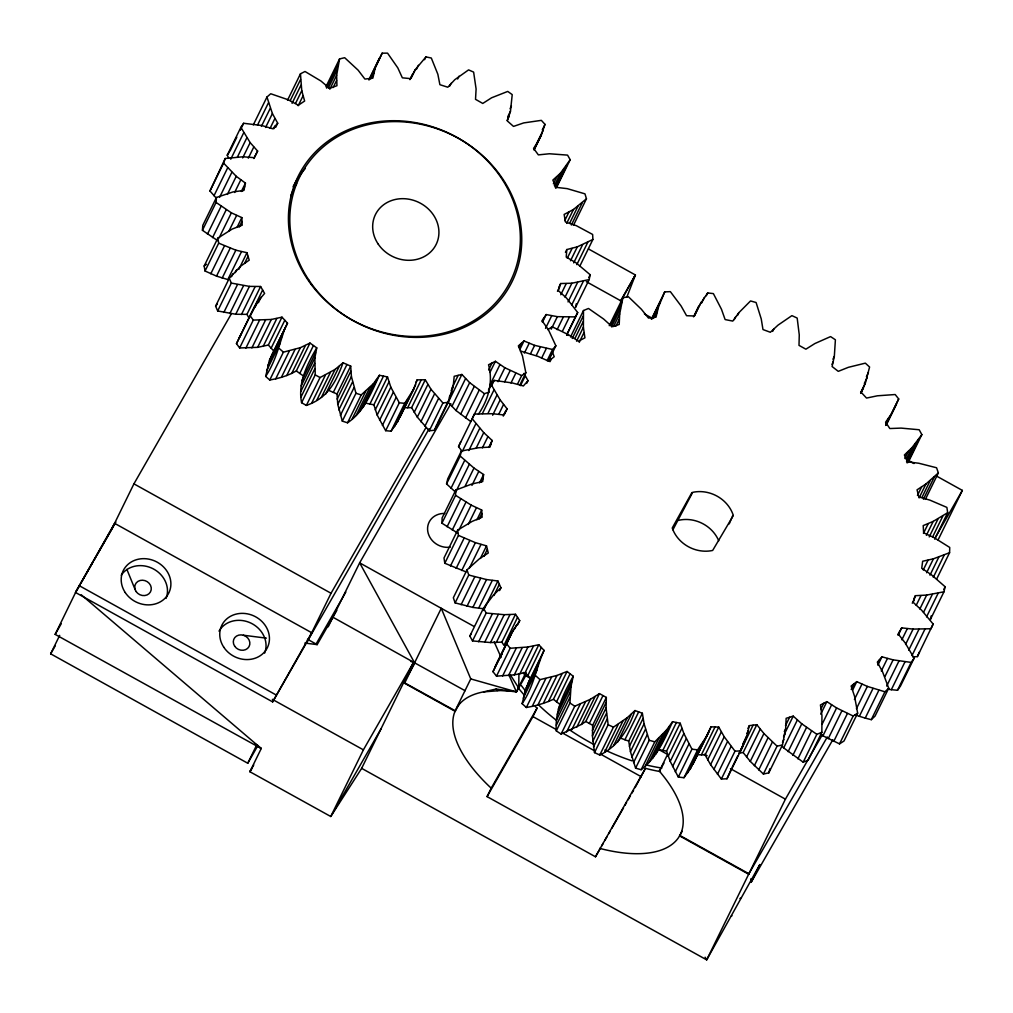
<?xml version="1.0" encoding="UTF-8"?>
<svg xmlns="http://www.w3.org/2000/svg" width="1013" height="1013" viewBox="0 0 1013 1013"><rect width="100%" height="100%" fill="white"/><g stroke="black" fill="none" stroke-linecap="round" stroke-linejoin="round"><path stroke-width="1.5" d="M547.704 329.643L552.161 326.781L568.736 334.847L578.461 341.178L584.919 337.823L583.399 327.237L583.488 310.522L588.49 308.471L603.571 318.981L612.118 326.68L619.209 324.489L619.677 313.992L622.894 297.809L628.288 296.644L641.406 309.269L648.523 318.107L656.031 317.132L658.463 307.04L664.718 291.896L670.34 291.63L681.103 305.989L686.573 315.714L694.272 315.98L698.603 306.61L707.694 292.947L713.38 293.605L721.471 309.269L725.118 319.564L732.766 321.083L738.857 312.7L750.532 300.95L756.091 302.507L761.257 318.981L762.979 329.554L770.349 332.264L778.022 325.135L791.9 315.638L797.18 318.057L799.257 334.847L799.004 345.37L805.879 349.194L814.895 343.534L830.571 336.595L835.396 339.786L834.332 356.386L832.104 366.529L838.27 371.353L848.35 367.326L865.343 363.148L869.585 367.035L865.406 382.939L861.265 392.398L866.533 398.071L877.385 395.804L895.188 394.526L898.696 398.97L891.529 413.697L885.615 422.193L889.832 428.537L901.114 428.106L919.171 429.753L921.855 434.615L908.192 462.485M921.855 434.615L911.915 447.721L904.406 455.002L907.433 461.827L918.816 463.245L936.582 467.765L938.342 472.919L925.945 483.999L917.056 489.823L918.816 496.927L929.934 500.143L946.876 507.399L947.687 512.679L933.188 521.404L923.21 525.595L923.628 532.762L934.163 537.688L949.751 547.463L949.574 552.705L933.429 558.809L922.653 561.253L921.729 568.255L931.352 574.738L945.129 586.742L943.964 591.795L926.667 595.074L915.41 595.695L913.182 602.33L921.589 610.168L933.138 624.033L931.023 628.731L913.093 629.098L901.709 627.883L898.227 633.948L905.179 642.9L914.131 658.197L911.143 662.413L893.124 659.856L881.956 656.829L877.334 662.147L882.614 671.948L888.718 688.207L884.931 691.803L867.369 686.409L856.757 681.66L851.135 686.054L854.592 696.412L857.644 713.152L853.174 716.026L836.599 707.948L826.874 701.629L820.429 704.972L821.936 715.558L821.86 732.272L816.845 734.324L801.777 723.814L793.217 716.115L786.139 718.306L785.67 728.803L782.454 744.986L777.06 746.163L763.929 733.539L756.812 724.688L749.303 725.663L746.872 735.755L740.617 750.899L734.995 751.165L724.232 736.806L718.761 727.081L711.063 726.815L706.732 736.185L697.64 749.848L691.955 749.189L683.876 733.539L680.217 723.231L672.569 721.725C664.68 739.211 656.728 757.597 641.153 769.715L635.594 768.158L649.244 740.288L644.091 723.814L642.369 713.241L634.986 710.544C628.529 729.221 618.057 746.353 599.785 755.027L594.504 752.608L608.155 724.738L606.078 707.948L606.344 697.425L599.455 693.614L585.805 721.471L581.462 724.409L561.113 734.07L556.289 730.88C554.807 711.05 563.659 693.044 573.244 676.266L567.065 671.454L556.985 675.468L539.992 679.647L526.342 707.517L522.1 703.642L526.291 687.726L530.419 678.267L525.152 672.594L514.3 674.861L496.509 676.14L492.989 671.695L511.198 633.771L519.72 620.602L515.503 614.271L504.221 614.688L486.177 613.055L483.492 608.18L493.42 595.074L500.941 587.806L497.902 580.981L486.531 579.563L468.766 575.042L466.993 569.888L479.39 558.809L488.279 552.984L486.519 545.88L475.401 542.664L458.458 535.396L457.661 530.116L472.147 521.404L482.137 517.2L481.707 510.033L471.172 505.107L455.584 495.332L455.761 490.089L471.906 483.999L482.695 481.542L483.606 474.54L473.983 468.057L460.206 456.065L461.371 451.013L478.668 447.721L489.925 447.1L492.153 440.465L483.745 432.627L472.21 418.774L474.312 414.064L492.255 413.697L503.638 414.925L507.108 408.847L500.156 399.894L491.204 384.598L494.192 380.394L512.223 382.939L523.379 385.966L528.001 380.66L523.974 373.366M556.289 730.88L569.939 703.009L571.015 686.409L573.244 676.266M518.745 687.169L518.922 673.658M287.502 100.274L300.468 73.797L305.014 71.492L320.931 81.002L329.605 88.384L336.936 85.712L336.645 75.279L339.57 58.919L344.661 57.703L358.133 70.176L364.908 79.077L372.86 78.115L375.177 68.124L382.154 53.183L387.536 53.132L397.818 67.896L402.351 77.824L410.506 78.621L415.292 69.618L425.954 56.905L431.31 58.02L437.857 74.278L439.895 84.699L447.809 87.219L454.812 79.685L468.576 69.884L473.628 72.1L476.097 88.979L475.528 99.337L482.77 103.44L491.609 97.78L507.741 91.423L512.223 94.614L510.476 111.215L507.323 120.94L513.502 126.41L523.708 122.915L541.347 120.357L544.994 124.358L541.398 134.944L533.788 149.835M457.521 532.977L441.934 523.202L442.111 517.96L455.761 490.089M470.804 421.585L456.015 410.531L448.24 402.326L442.922 402.971L430.968 389.258L425.27 379.774L417.166 379.862L413.583 389.423L404.706 403.339L399.312 402.807L390.828 387.194L387.523 376.95L379.432 375.279C371.302 392.512 364.136 411.759 347.548 422.801L342.318 421.129L355.968 393.259L351.422 376.57L350.688 366.111L343.052 362.781C335.531 383.243 327.098 398.312 306.369 405.428L301.583 402.705C297.67 382.876 307.091 364.553 316.74 347.864L309.978 343.052L300.392 347.662L283.399 352.157L269.749 380.014L265.659 376.405L269.483 360.273L287.515 323.198L281.994 317.158L271.307 319.475L253.288 320.083L250.122 315.765L257.948 301.254L264.596 293.428L260.607 286.489L249.401 286.388L231.331 283.083L229.255 278.296L240.651 266.166L249.211 260.151L246.969 252.706L235.852 250.186L218.694 243.158L217.82 238.144L232.18 229.065L242.196 225.19L241.828 217.605L231.382 212.831L216.073 202.435L216.453 197.472L232.99 191.938L243.918 190.406L245.437 183.112L236.244 176.313L223.607 163.118L225.215 158.497L243.044 156.774L254.288 157.673L257.619 151.076L250.173 142.618L240.879 127.347L243.639 123.282L261.797 125.498L272.763 128.778L277.714 123.206L272.408 113.557L266.963 97.02L270.724 93.753L288.236 99.781L298.316 105.251L304.634 101.021L301.76 90.701L300.468 73.797M301.583 402.705L315.233 374.848L314.866 357.982L316.74 347.864M594.504 752.608L592.428 735.818L592.681 725.295L606.344 697.425M536.523 144.264L533.572 148.354L538.359 154.888L549.388 153.761L567.559 155.116L570.192 159.712L560.518 173.122L552.857 180.086L555.998 187.329L567.229 188.646L584.97 193.85L586.451 198.789L573.485 209.463L564.14 214.439L565.444 222.012L576.308 225.671L592.643 234.459L592.896 239.473L577.347 246.83L566.799 249.553L566.229 257.036L576.106 262.874L590.174 274.738L589.173 279.563L575.523 307.433L576.27 303.811M217.732 240.689L202.423 230.306L202.803 225.342L216.453 197.472M478.402 414.241C488.38 399.679 493.356 382.04 488.545 364.756L495.42 361.286L504.854 367.757L521.682 375.57L525.861 372.771L522.48 355.943L518.365 345.889L524.025 340.95L534.623 345.357L552.579 349.498L555.858 345.813L548.451 329.807L542.031 320.69L546.197 314.562L557.365 316.664L575.485 316.917L577.689 312.536L566.647 298.215L558.277 290.528L560.708 283.539L571.876 283.222L589.173 279.563M448.189 402.326L453.178 386.573L454.204 376.292L461.89 374.455L469.665 382.661L484.467 393.715L489.317 391.955M265.659 376.405C275.701 361.324 279.385 344.293 285.134 327.617M522.1 703.642C533.509 687.371 536.067 667.985 544.07 650.397L538.802 644.737L527.95 646.99L510.159 648.269L506.639 643.837L511.198 633.771M469.298 464.347L455.647 492.217L446.556 483.923L447.721 478.87L461.371 451.013M931.188 615.866L930.314 619.652L943.964 591.795M753.064 725.207L739.528 753.064L743.162 752.558L750.278 761.396L763.397 774.033L768.804 772.856L769.842 768.778M403.136 408.923L397.413 422.003L391.056 431.209L385.662 430.677L377.178 415.051L373.873 404.807L387.523 376.95M216.111 197.94L209.957 190.988L225.215 158.497M626.857 297.088L635.392 274.979L588.502 248.957M425.27 379.774L411.62 407.644L417.318 417.128L429.271 430.829L434.539 430.196L436.628 424.928M459.623 703.073L454.318 713.127A128.55 58.855 29.8 0 0 489.482 786.569L491.216 788.152L487.076 796.611L595.479 856.783L600.152 848.653M731.462 768.677L726.967 778.769L721.345 779.035L710.582 764.676L705.111 754.951L718.761 727.081M711.063 726.815L690.385 768.677L683.99 777.718L678.305 777.06L670.226 761.409L666.567 751.102L680.217 723.231M475.907 423.649L462.257 451.519L458.547 446.632L460.662 441.934M912.814 656.905L917.373 656.601L919.487 651.891M281.994 317.158L268.344 345.028L257.657 347.345L239.638 347.953L236.472 343.635L262.62 290.06M473.97 626.389L441.263 608.307L404.58 683.256L454.951 711.202L470.754 678.913L441.263 608.307L359.653 562.848L450.874 403.655M682.142 831.344L679.584 835.877L748.67 874.219L785.417 799.168L822.379 734.678M517.529 617.36L503.993 645.408L501.853 642.128L515.503 614.271M527.836 675.532L541.335 647.497M559.581 704.136L556.568 701.806L570.053 673.81M244.614 263.355L248.02 256.34M493.926 595.53L499.346 584.298M365.782 403.136L369.922 404.048L383.471 376.152M403.516 407.72L407.669 407.733L421.218 379.862M658.919 749.582L662.844 750.392L676.393 722.51M273.839 128.74L275.194 125.954M410.594 661.4L413.595 662.261L361.654 768.348L330.757 816.503L249.894 771.741L261.253 748.518L55.158 634.379L76.456 590.706L110.987 530.445M488.621 370.011L492.001 363.059M481.074 482.137L483.125 477.933M479.149 519.112L481.884 513.515M483.935 556.327L487.342 549.337M228.647 157.914L227.229 155.217L240.879 127.347M209.957 190.988L223.607 163.118M229.989 151.152L236.814 137.224M240.22 130.246L243.639 123.282M230.749 159.206L243.728 132.741M213.996 195.737L227.646 167.879M237.27 157.344L246.817 137.831M253.313 124.89L266.963 97.02M202.423 230.306L216.073 202.435M219.58 197.358L231.876 172.273M257.53 125.068L268.458 102.769M242.664 157.939L250.173 142.618M207.462 234.155L221.113 206.285M227.368 194.433L236.244 176.313M261.392 126.397L270.268 108.29M248.299 158.193L253.769 147.05M265.583 127.486L272.408 113.557M212.565 237.624L226.216 209.754M234.623 192.483L240.765 179.947M253.87 158.522L257.619 151.076M270.104 128.296L274.878 118.546M241.461 251.693L227.811 279.563L216.516 276.118L205.044 271.015L204.17 266.001L217.82 238.144M241.335 191.47L245.437 183.112M219.099 237.903L231.382 212.831M242.601 190.849L244.652 186.658M205.044 271.015L218.694 243.158M275.663 127.385L277.714 123.206M290.275 100.49L300.519 79.584M229.09 230.787L236.599 215.465M292.073 103.339L300.937 85.231M210.793 273.763L224.443 245.906M295.619 103.237L301.76 90.701M237.042 227.368L241.828 217.605M298.202 105.732L302.976 95.982M216.516 276.118L230.166 248.248M222.202 278.056L235.852 250.186M260.607 286.489L246.957 314.359L235.75 314.258L217.681 310.953L215.604 306.154L229.255 278.296M75.532 592.478L114.583 523.328L311.7 632.732L272.649 701.895L75.532 592.478L79.407 585.717M231.483 276.663L232.851 273.877M325.92 86.789L339.57 58.919M235.295 272.624L236.649 269.825M326.566 88.118L338.177 64.427M217.681 310.953L231.331 283.083M238.789 269.42L246.969 252.706M257.96 745.441L247.767 763.245L50.65 653.828L59.691 635.366M111.177 530.293L133.931 483.847L231.217 314.055M328.326 88.004L337.19 69.897M329.82 89.207L336.645 75.279M333.125 87.536L336.544 80.559M223.835 312.447L237.485 284.577M229.862 313.549L243.513 285.691M235.75 314.258L249.401 286.388M241.461 314.537L255.111 286.679M236.472 343.635L255.061 305.749M255.213 306.825L257.948 301.254M258.391 302.697L261.126 297.126M368.871 79.837L379.406 58.134M369.188 79.66L382.154 53.183M369.72 79.267L375.177 68.124M371.024 78.697L373.759 73.126M239.638 347.953L253.288 320.083M245.868 348.117L259.518 320.247M251.882 347.915L265.533 320.045M257.657 347.345L271.307 319.475M263.165 346.395L276.815 318.525M271.484 355.487L273.865 351.068L271.142 348.155L284.792 320.285M273.865 351.068L287.515 323.198M269.483 360.273L283.134 332.416M267.863 365.376L281.513 337.519M266.584 370.771L280.234 342.901M409.898 79.647L412.633 74.076M411.189 77.976L415.292 69.618M416.368 69.441L418.42 65.263M424.586 59.691L425.954 56.905M269.749 380.014L275.713 378.837L289.363 350.967M275.713 378.837L281.386 377.343L295.036 349.472M281.386 377.343L286.742 375.532L300.392 347.662M286.742 375.532L291.744 373.404L305.394 345.534M291.744 373.404L296.328 370.923L309.978 343.052M303.09 375.734L299.772 373.43L313.422 345.56M301.925 380.647L315.575 352.79M301.216 385.852L314.866 357.982M449.696 86.13L451.064 83.345M300.937 391.271L314.587 363.401M301.064 396.906L314.714 369.036M457.635 79.001L459.003 76.216M306.369 405.428L320.032 377.558L335.075 369.428L343.052 362.781M311.751 402.959L325.401 375.101M316.778 400.249L330.428 372.391M321.425 397.299L335.075 369.428M325.654 394.095L339.304 366.237M329.402 390.651L333.302 392.398L346.953 364.528M342.318 421.129L337.772 404.44L337.025 393.981L350.688 366.111M337.139 399.122L350.802 371.252M337.772 404.44L351.422 376.57M338.849 409.898L352.499 382.028M340.368 415.469L354.018 387.599M347.548 422.801L361.198 394.931L373.506 383.61L379.432 375.279M352.055 419.192L365.706 391.322M356.171 415.419L369.821 387.548M359.856 411.468L373.506 383.61M363.072 407.378L376.722 379.52M510.071 108.708L511.438 105.922M507.741 116.786L510.476 111.215M507.07 120.42L509.121 116.242M375.253 409.898L388.916 382.028M377.178 415.051L390.828 387.194M379.571 420.256L393.221 392.386M382.395 425.46L396.045 397.603M385.662 430.677L399.312 402.807M391.056 431.209L404.706 403.339M415.799 382.648L417.166 379.862M394.45 426.65L408.1 398.78M397.413 422.003L415.634 384.661M399.932 417.293L413.583 389.423M542.272 129.93L544.994 124.358M535.168 146.505L543.361 129.791M534.345 149.531L541.398 134.944M414.203 412.405L427.853 384.535M247.767 763.245L256.808 744.783M306.901 642.546L331.036 593.263L425.966 427.575M417.318 417.128L430.968 389.258M420.876 421.775L434.539 393.905M424.878 426.346L438.528 398.476M328.187 626.806L359.653 562.848L414.57 662.819L465.094 690.727M429.271 430.829L442.922 402.971M452.013 387.941L458.167 375.392M451.127 390.752L453.178 386.573M553.402 183.796L556.808 176.832M449.215 397.375L451.95 391.803M437.312 423.535L450.279 397.058M434.539 430.196L461.89 374.455M554.377 185.658L560.518 173.122M555.111 187.126L563.988 169.006M555.605 188.215L567.217 164.537M556.542 187.582L570.192 159.712M451.887 406.504L465.537 378.647M456.015 410.531L469.665 382.661M460.573 414.38L474.223 386.523M465.511 418.078L479.162 390.208M489.95 372.429L495.42 361.286M564.785 220.555L568.875 212.198M566.66 223.392L573.485 209.463M458.547 446.632L484.467 393.715M489.684 385.548L499.928 364.655M569.762 223.012L577.954 206.297M488.469 390.17L491.204 384.598M491.47 385.966L494.192 380.394M571.357 225.025L582.285 202.727M446.556 483.923L460.206 456.065M573.485 225.266L586.451 198.789M482.391 413.608L493.989 389.929M498.029 381.698L504.854 367.757M565.431 252.338L566.799 249.553M468.829 450.57L479.757 428.271M519.251 347.573L521.302 343.394M451.051 488.203L464.701 460.345M488.101 413.139L496.978 395.032M519.935 349.308L524.025 340.95M504.689 381.762L510.147 370.619M567.293 258.188L572.079 248.438M476.237 447.961L483.745 432.627M492.647 415.229L500.156 399.894M524.379 353.081L529.166 343.331M441.934 523.202L455.584 495.332M570.509 260.759L577.347 246.83M510.983 382.977L515.769 373.227M558.657 287.717L560.708 283.539M542.158 321.754L544.209 317.576M557.467 291.301L559.505 287.148M542.778 321.526L546.197 314.562M482.416 447.847L487.886 436.704M498.751 414.266L503.537 404.516M573.7 262.899L582.576 244.779M465.119 486.177L473.983 468.057M530.533 353.714L534.623 345.357M447.088 526.76L460.738 498.89M560.771 294.758L566.229 283.615M517.592 383.94L521.682 375.57M545.526 328.364L551.667 315.828M576.84 264.621L587.768 242.322M503.258 416.115L505.297 411.949M504.385 414.431L507.108 408.847M488.747 447.429L492.153 440.465M489.621 446.644L490.976 443.871M519.72 385.307L525.861 372.771M520.454 385.624L525.241 375.874M471.931 485.404L478.756 471.463M579.917 265.938L592.896 239.473M536.27 355.424L540.372 347.054M565.039 297.151L571.876 283.222M452.292 530.014L465.942 502.157M551.224 329.2L557.365 316.664M526.633 383.446L528.001 380.66M568.027 301.912L577.587 282.399M479.504 482.897L483.606 474.54M541.588 358.197L546.362 348.434M457.661 530.116L443.998 557.986L444.808 563.266L465.942 571.864M458.889 530.192L471.172 505.107M557.125 329.656L563.266 317.12M444.808 563.266L458.458 535.396M571.763 304.862L583.361 281.183M547.121 360.653L552.579 349.498M548.236 360.02L552.326 351.663L554.2 356.741L548.577 361.135L537.979 356.386L520.416 350.992M562.481 331.137L569.306 317.196M588.806 277.524L590.174 274.738M468.247 524.468L476.439 507.754M548.35 361.135L555.858 345.813M450.468 565.988L464.119 538.118M413.595 662.261L363.401 749.848L330.757 816.503L380.977 728.942M566.609 335.024L575.485 316.917M566.774 334.834L577.689 312.536M476.933 519.783L481.707 510.033M456.129 568.407L469.779 540.549M570.509 337L583.488 310.522M572.231 338.481L583.159 316.183M574.928 338.481L583.121 321.767M461.751 570.522L475.401 542.664M576.574 341.178L583.399 327.237M466.993 569.888L453.343 597.759L455.116 602.9L472.881 607.42L484.252 608.838L497.902 580.981M579.208 342.356L583.995 332.593M469.386 568.128L480.985 544.45M455.116 602.9L468.766 575.042M480.377 558.416L486.519 545.88M461.105 604.71L474.755 576.853M467.031 606.217L480.681 578.36M609.231 325.68L622.894 297.809M610.573 325.54L621.501 303.242M632.606 280.652L635.392 274.979L620.437 301.076M472.881 607.42L486.531 579.563M611.548 326.756L620.425 308.636M613.523 326.528L619.677 313.992M615.841 326.249L619.26 319.272M478.617 608.307L492.28 580.436M501.853 642.128L490.571 642.559L472.514 640.912L469.842 636.05L483.492 608.18M483.201 610.51L486.62 603.545M472.514 640.912L486.177 613.055M499.574 590.592L500.941 587.806M478.668 641.748L492.318 613.891M484.683 642.305L498.333 614.435M490.571 642.559L504.221 614.688M651.384 319.222L664.718 291.896M652.03 318.702L660.223 301.988M653.005 318.183L658.463 307.04M654.335 317.664L657.057 312.093M496.307 642.508L509.957 614.638M495.154 666.554L508.805 638.684M492.989 671.695L513.806 629.111M514.604 628.883L516.655 624.704M517.681 624.78L519.72 620.602M496.509 676.14L510.159 648.269M502.613 675.988L516.263 648.117M508.551 675.557L522.202 647.687M514.3 674.861L527.95 646.99M693.512 316.854L698.603 306.61M694.475 315.929L701.3 301.988M519.834 673.873L533.496 646.003M701.616 303.014L704.339 297.442M706.34 295.733L707.694 292.947M525.152 672.594L538.802 644.737M457.483 706.669A128.55 58.855 29.8 0 1 483.568 691.879L496.155 689.005L516.44 691.879L525.975 672.404M528.216 682.863L544.07 650.397M526.291 687.726L539.942 659.868M524.633 692.829L538.283 664.959M523.24 698.134L536.89 670.264M526.342 707.517L532.23 706.365L545.88 678.495M532.23 706.365L537.89 704.972L551.553 677.102M487.076 796.611L532.927 716.596L537.067 708.138L535.333 706.542M537.89 704.972L543.335 703.339L556.985 675.468M734.26 319.627L735.628 316.841M543.335 703.339L548.514 701.452L562.164 673.594M737.502 315.486L738.857 312.7M548.514 701.452L553.415 699.312L567.065 671.454M558.315 709.1L571.965 681.23M557.353 714.279L571.015 686.409M556.707 719.648L570.357 691.778M556.352 725.181L570.002 697.324M561.113 734.07L574.764 706.213L590.44 699.274L599.455 693.614M566.609 731.968L580.259 704.098M571.839 729.651L585.489 701.794M576.79 727.144L590.44 699.274M672.911 529.761L692.677 492.343A32.695 29.06 26.1 0 1 733.095 514.781L729.233 523.873M772.653 331.403L774.008 328.617M581.462 724.409L595.112 696.551M592.681 725.295L589.325 723.459L602.976 695.602M592.377 730.474L606.04 702.604M592.428 735.818L606.078 707.948M592.808 741.301L606.458 713.431M593.504 746.898L607.154 719.027M599.785 755.027L613.435 727.157L627.313 717.673L634.986 710.544M604.698 752.026L618.348 724.156M609.332 748.86L622.982 720.99M613.663 745.53L627.313 717.673M617.677 742.048L631.327 714.178M635.594 768.158L630.441 751.684L628.718 741.111L642.369 713.241M629.39 746.34L643.04 718.483M630.441 751.684L644.091 723.814M631.833 757.104L645.484 729.246M633.556 762.599L647.206 734.742M832.965 359.172L834.332 356.386M832.015 364.351L833.37 361.565M595.479 856.783L645.484 768.31L647.687 768.905A128.55 58.855 29.8 0 0 660.425 771.615M641.153 769.715L654.803 741.845L666.478 730.094L672.569 721.725M645.357 765.917L659.007 738.046M635.113 787.62L645.484 768.31M649.257 761.991L662.907 734.134M652.828 757.965L666.478 730.094M656.057 753.824L669.707 725.966M599.633 848.337L601.836 848.932A128.55 58.855 29.8 0 0 678.545 837.586L680.255 834.725A128.55 58.855 29.8 0 0 661.476 773.679L659.425 771.058L667.567 754.432L657.944 749.088M668.213 756.23L681.863 728.36M670.226 761.409L683.876 733.539M672.581 766.6L686.244 738.743M866.406 376.709L868.445 372.531M864.33 383.421L867.052 377.836M860.619 392.689L865.406 382.939M675.291 771.83L688.941 743.96M860.746 393.373L863.469 387.802M678.305 777.06L691.955 749.189M683.99 777.718L697.64 749.848M687.346 773.223L700.996 745.365M690.385 768.677L704.035 740.807M693.082 764.055L709.087 731.525M697.413 754.685L701.376 754.85L715.026 726.979M707.656 759.826L721.307 731.956M710.582 764.676L724.232 736.806M713.848 769.5L727.499 741.63M885.957 423.662L888.692 418.09M885.729 425.435L898.696 398.97M886.286 425.017L896.53 404.111M717.445 774.287L731.095 746.416M721.345 779.035L734.995 751.165M747.949 728.448L749.303 725.663M746.91 733.488L748.278 730.702M742.782 744.112L746.872 735.755M732.146 767.284L737.616 756.141M738.971 753.355L745.125 740.82M726.967 778.769L743.035 745.872M743.162 752.558L756.812 724.688M746.543 757.015L760.193 729.157M750.278 761.396L763.929 733.539M754.356 765.701L768.006 737.831M904.837 458.484L908.243 451.519M906.458 458.876L911.915 447.721M906.534 461.738L915.41 443.631M907.116 462.941L918.715 439.262M758.724 769.918L772.375 742.048M785.493 725.637L789.596 717.267M763.397 774.033L777.06 746.163M784.303 731.601L785.67 728.803M784.341 734.235L793.217 716.115M783.556 736.945L784.91 734.159M782.479 742.339L783.847 739.553M768.804 772.856L782.454 744.986M821.86 732.272L808.209 760.143L803.195 762.194L783.682 747.898L797.332 720.04M788.127 751.684L801.777 723.814M917.461 495.433L921.564 487.076M792.875 755.331L806.525 727.461M919.12 497.927L925.945 483.999M922.02 497.307L930.213 480.593M923.425 499.194L934.341 476.895M821.024 708.859L823.759 703.275M797.902 758.838L811.552 730.968M925.375 499.384L938.342 472.919M820.733 714.165L826.874 701.629M803.195 762.194L816.845 734.324M822.037 724.384L831.597 704.883M361.654 768.348L706.694 959.868L759.864 864.52L751.215 882.171L751.203 881.399A45.104 40.077 26.1 0 0 750.937 878.702M857.644 713.152L843.994 741.022L839.524 743.884L822.949 735.818L836.599 707.948M923.451 533.42L928.225 523.67M926.363 535.333L933.188 521.404M828.229 738.692L841.879 710.822M852.655 690.018L856.757 681.66M929.225 536.915L938.101 518.795M932.694 536.789L942.926 515.883M833.762 741.389L847.412 713.519M854.428 699.489L861.936 684.155M934.72 539.157L947.687 512.679M923.261 569.952L928.035 560.202M938.076 539.942L962.35 490.393L936.088 475.819M877.613 663.692L879.677 659.501M856.441 708.707L867.369 686.409M877.853 665.186L881.956 656.829M839.524 743.884L853.174 716.026M914.043 598.48L915.41 595.695M926.604 572.738L933.429 558.809M912.27 603.216L914.321 599.025M897.987 635.05L900.051 630.846M898.29 634.847L901.709 627.883M881.297 671.024L887.439 658.488M855.124 714.785L859.366 716.305L873.016 688.435M929.959 575.194L938.836 557.074M916.221 605.305L920.994 595.555M901.861 639.798L907.331 628.642M933.29 577.334L944.217 555.048M884.931 676.583L893.124 659.856M859.366 716.305L865.229 718.103L878.879 690.233M919.842 609.003L926.667 595.074M936.607 579.183L949.574 552.705M905.584 644.433L913.093 629.098M886.692 686.054L898.974 660.97M923.514 612.396L932.391 594.276M865.229 718.103L871.281 719.673L884.931 691.803M888.718 688.207L875.067 716.077L871.281 719.673M908.724 650.169L918.968 629.263M926.553 616.866L938.165 593.187M888.325 689.258L891.339 689.688L904.989 661.818M943.761 589.528L945.129 586.742M911.979 655.614L924.945 629.136M891.339 689.688L897.493 690.271L911.143 662.413M914.131 658.197L900.481 686.067L897.493 690.271M917.373 656.601L933.138 624.033M239.233 227.051L241.968 221.492M549.996 361.704L551.376 358.919M851.224 689.473L853.972 683.889M621.336 738.401L624.907 739.743L638.671 711.924M238.789 338.469L241.411 333.619M620.956 300.962L635.392 274.979M497.548 661.641L502.296 653.676M659.425 771.058L664.009 763.03M80.964 583.019L92.576 562.734M94.133 560.037L95.678 557.327M97.223 554.63L115.875 522.075M55.158 634.379L61.312 623.628M50.65 653.828L55.36 645.623M272.649 701.895L429.107 428.841M316.018 644.116L345.838 592.086M304.85 643.052L317.158 644.623L336.81 610.345M253.731 765.03L249.894 771.741L251.566 769.133M414.786 663.135L403.769 682.357L455.255 710.797M470.754 678.913L516.44 691.879L525.772 675.595M491.216 788.152L537.067 708.138M691.93 492.533L672.239 528.014A32.695 29.06 26.1 0 0 712.658 550.452L733.323 515.516M601.697 845.944L603.254 843.221M604.812 840.511L607.142 836.447M608.699 833.737L610.257 831.015M611.801 828.305L623.464 807.956M625.021 805.246L626.566 802.537M628.123 799.827L630.453 795.749M632.011 793.04L633.568 790.33M934.822 538.435L962.35 490.393M748.67 874.219L827.304 736.97M751.215 882.171L832.825 739.743M469.842 636.05L471.4 633.733M227.229 155.217L229.293 152.165M215.604 306.154L217.402 303.951M204.17 266.001L206.513 264.292M739.908 898.531L740.592 898.151M731.259 916.183L731.956 915.79M678.279 520.403L679.027 520.213A32.695 29.06 26.1 0 1 718.724 540.765M483.568 691.879L500.523 690.562L513.325 691.436M407.669 407.733L411.62 407.644M701.376 754.85L705.111 754.951M243.285 635.214L266.368 638.152M662.844 750.392L666.567 751.102M369.922 404.048L373.873 404.807M649.244 740.288L654.803 741.845M355.968 393.259L361.198 394.931M624.907 739.743L628.718 741.111M333.302 392.398L337.025 393.981M608.155 724.738L613.435 727.157M586.35 281.69L622.286 301.646M644.407 313.916L652.701 318.525M908.433 460.472L913.967 463.536M704.364 754.204L707.112 755.723M730.474 768.677L785.417 799.168M531.534 678.925L524.658 675.114L523.417 672.442M133.931 483.847L331.036 593.263M532.927 716.596L556.251 729.537M561.746 732.589L594.682 750.874M600.165 753.913L641.33 776.768M679.812 835.408L748.898 873.75L706.694 959.868L705.111 957.209M307.471 639.266L317.158 644.623M78.951 585.514L276.068 694.931M272.358 699.35L363.401 749.848M332.884 617.208L414.57 662.819M585.805 721.471L589.325 723.459M315.233 374.848L320.032 377.558M820.441 734.286L822.949 735.818M569.939 703.009L574.764 706.213M296.328 370.923L299.772 373.43M255.023 743.707L261.253 748.518L81.255 594.796M553.415 699.312L556.568 701.806M279.309 348.535L283.399 352.157M535.763 675.772L539.992 679.647M781.618 745.948L783.682 747.898M268.344 345.028L271.142 348.155M510.4 674.975L518.504 687.662M496.155 689.005L497.18 690.638M246.957 314.359L248.957 317.93M494.192 641.862L501.131 657.437M508.741 674.569L516.44 691.879M126.891 569.407L135.147 589.617M293.074 186.709A118.394 105.213 26.1 0 1 305.344 168.399M661.869 768.044A121.788 55.766 29.8 0 1 645.914 764.853M632.011 760.826A121.788 55.766 29.8 0 1 604.938 749.987M594.074 744.568A121.788 55.766 29.8 0 1 569.116 729.55M556.492 720.382A121.788 55.766 29.8 0 1 539.473 705.77M525.316 690.625A121.788 55.766 29.8 0 1 521.34 685.56M524.05 694.842A128.55 58.855 29.8 0 1 517.82 687.346M566.761 333.594A18.601 16.537 26.1 0 1 568.192 335.48M450.329 547.147A18.601 16.537 26.1 0 1 427.777 531.432A18.601 16.537 26.1 0 1 444.783 513.464M219.011 631.137A25.376 22.539 26.1 0 1 250.933 623.109A25.376 22.539 26.1 0 1 264.646 653.094M121.243 575.181A25.376 22.539 26.1 0 1 153.115 568.774A25.376 22.539 26.1 0 1 166.081 598.392M290.668 196.079A118.394 105.213 26.1 0 1 296.619 183.657M310.991 284.197A118.394 105.213 26.1 0 0 510.615 280.88A118.394 105.213 26.1 0 0 391.524 120.724A118.394 105.213 26.1 0 0 310.991 284.197M136.084 591.503A8.459 7.509 26.1 0 0 150.405 592.01A8.459 7.509 26.1 0 0 142.554 580.208A8.459 7.509 26.1 0 0 136.084 591.503M234.649 646.18A8.459 7.509 26.1 0 0 248.983 646.687A8.459 7.509 26.1 0 0 241.132 634.885A8.459 7.509 26.1 0 0 234.649 646.18M378.064 243.88A33.834 30.061 26.1 0 0 435.362 245.906A33.834 30.061 26.1 0 0 403.959 198.687A33.834 30.061 26.1 0 0 378.064 243.88M308.724 279.867A118.394 105.213 26.1 0 0 509.273 286.932A118.394 105.213 26.1 0 0 399.363 121.674A118.394 105.213 26.1 0 0 308.724 279.867M223.81 647.269A25.376 22.539 26.1 0 0 266.774 648.789A25.376 22.539 26.1 0 0 243.221 613.371A25.376 22.539 26.1 0 0 223.81 647.269M125.245 592.567A25.376 22.539 26.1 0 0 168.221 594.087A25.376 22.539 26.1 0 0 144.669 558.67A25.376 22.539 26.1 0 0 125.245 592.567"/></g></svg>
